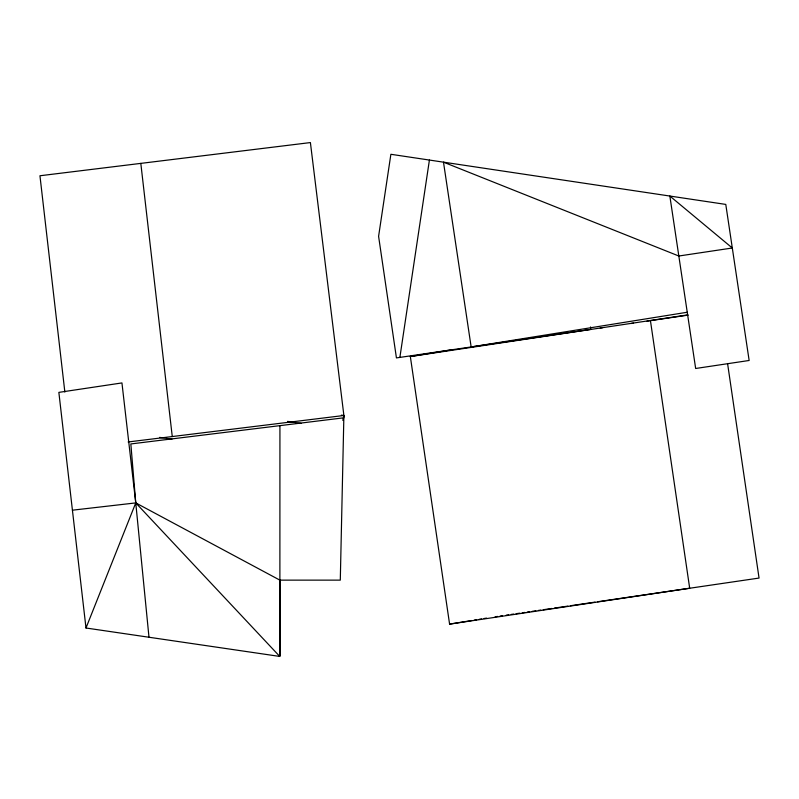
<?xml version="1.0" encoding="UTF-8"?>
<svg xmlns="http://www.w3.org/2000/svg" width="799" height="799" viewBox="0 0 799 799"><rect width="100%" height="100%" fill="white"/><g stroke="black" fill="none" stroke-linecap="round" stroke-linejoin="round"><path stroke-width="1.2" d="M279.93 425.647L279.87 655.599M64.859 392.069L39.95 175.76L310.402 142.572L343.89 415.49L340.294 580.134L279.75 580.134L279.75 656.428L85.992 628.004L58.856 392.379L121.947 382.931L135.76 502.901L148.984 637.242M399.88 357.403L429.413 160.05M85.992 628.004L135.76 502.901L130.836 443.944L343.49 417.847M688.159 315.116L650.436 320.649L689.687 588.244L449.587 624.119L410.336 356.534L452.204 349.732M449.587 624.119L471.76 620.523M474.216 620.124L476.683 619.724M479.15 619.325L481.607 618.925M484.074 618.516L486.531 618.116M687.24 312.249L471.15 346.956L443.485 162.157L678.82 256.01L732.303 248L669.852 196.035L695.659 368.489L749.142 360.479L725.782 204.414L390.881 154.287L378.596 236.324L396.434 357.912L590.571 329.438L590.571 326.951M410.336 356.534L687.639 314.906M600.179 328.019L602.646 327.66M631.01 323.505L633.477 323.136M647.04 321.148L649.507 320.789M495.16 616.778L497.627 616.419M500.094 616.059L502.561 615.689M506.256 615.15L508.723 614.791M511.19 614.431L513.657 614.061M516.124 613.702L519.819 613.163M522.286 612.793L524.753 612.434M527.22 612.074L529.687 611.714M532.154 611.355L535.849 610.806M538.316 610.446L540.783 610.086M543.25 609.727L551.879 608.458M554.346 608.099L567.919 606.101M570.376 605.742L595.045 602.126M597.512 601.767L759.05 578.067L727.569 363.505M128.14 441.967L343.89 415.49L343.171 420.404L343.89 415.49L341.423 415.13M72.429 510.191L135.76 502.901L279.87 580.134L279.75 656.428L135.76 502.901M287.58 421.393L301.153 423.38M159.63 437.383L171.945 439.19M140.814 163.386L172.264 436.554"/></g></svg>
